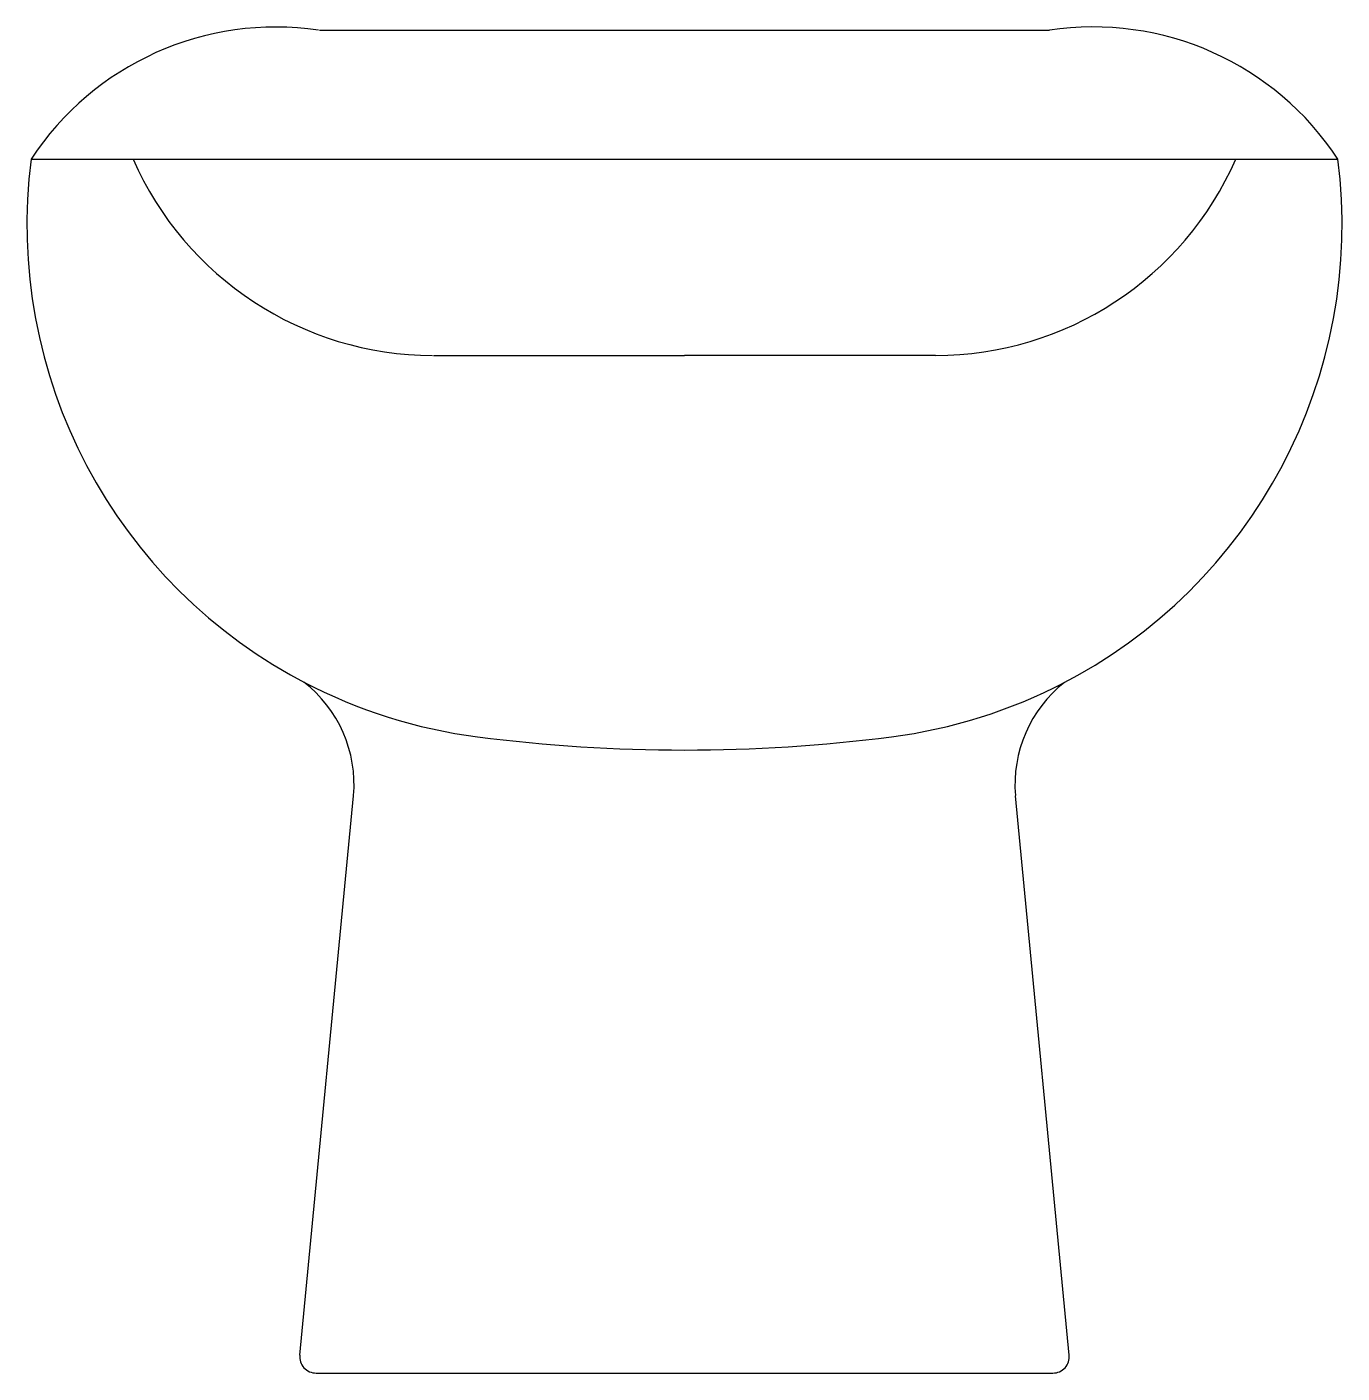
# Model space of a CAD drawing. Extents: x 1359 to 1760, y 1383 to 1793.
import ezdxf

# ---------------------------------------------------------------- set-up
doc = ezdxf.new("R2010")
doc.units = 0
doc.header["$LTSCALE"] = 50
doc.layers.add('FINA', color=6, linetype='CONTINUOUS')
doc.layers.add('GROSSA', color=3, linetype='CONTINUOUS')

msp = doc.modelspace()

# ---------------------------------------------------------------- linework, layer by layer
at = {"layer": 'FINA', "color": 0, "linetype": 'CONTINUOUS'}
for centre, radius, start, end in [((1516.72, 1733.04), 157.48, 242.3609, 262.6808), ((1602.84, 1733.05), 157.48, 277.3169, 297.5553), ((1559.78, 2068.35), 495.54, 262.6818, 277.3182)]:
    msp.add_arc(centre, radius, start, end, dxfattribs=at)
at = {"layer": 'GROSSA', "color": 0, "linetype": 'CONTINUOUS'}
for p, q in [((1448.51, 1792.28), (1671.05, 1792.28)), ((1360.51, 1752.99), (1370.18, 1752.99)), ((1370.18, 1752.99), (1759.05, 1752.99)), ((1373.63, 1752.99), (1415.77, 1752.99)), ((1483.22, 1693.12), (1559.78, 1693.12)), ((1636.34, 1693.12), (1559.78, 1693.12)), ((1442.45, 1388.32), (1458.88, 1558.89)), ((1677.12, 1388.32), (1660.69, 1558.89)), ((1447.43, 1382.84), (1672.14, 1382.84))]:
    msp.add_line(p, q, dxfattribs=at)
for centre, radius, start, end in [((1435.08, 1704.04), 89.2, 81.5574, 146.7193), ((1684.42, 1704.02), 89.26, 33.2739, 98.6128), ((1516.72, 1733.04), 157.48, 172.7227, 242.9351), ((1483.22, 1793.12), 100, 203.6598, 269.8523), ((1636.34, 1793.12), 100, 270, 336.3393), ((1602.84, 1733.05), 157.48, 296.9525, 7.2767), ((1419.44, 1562.24), 39.58, 355.1501, 52.2506), ((1700.34, 1562.2), 39.79, 128.2767, 184.7628), ((1447.43, 1387.84), 5, 174.5033, 270), ((1672.14, 1387.84), 5, 270, 5.4967)]:
    msp.add_arc(centre, radius, start, end, dxfattribs=at)

doc.saveas('drawing.dxf')
